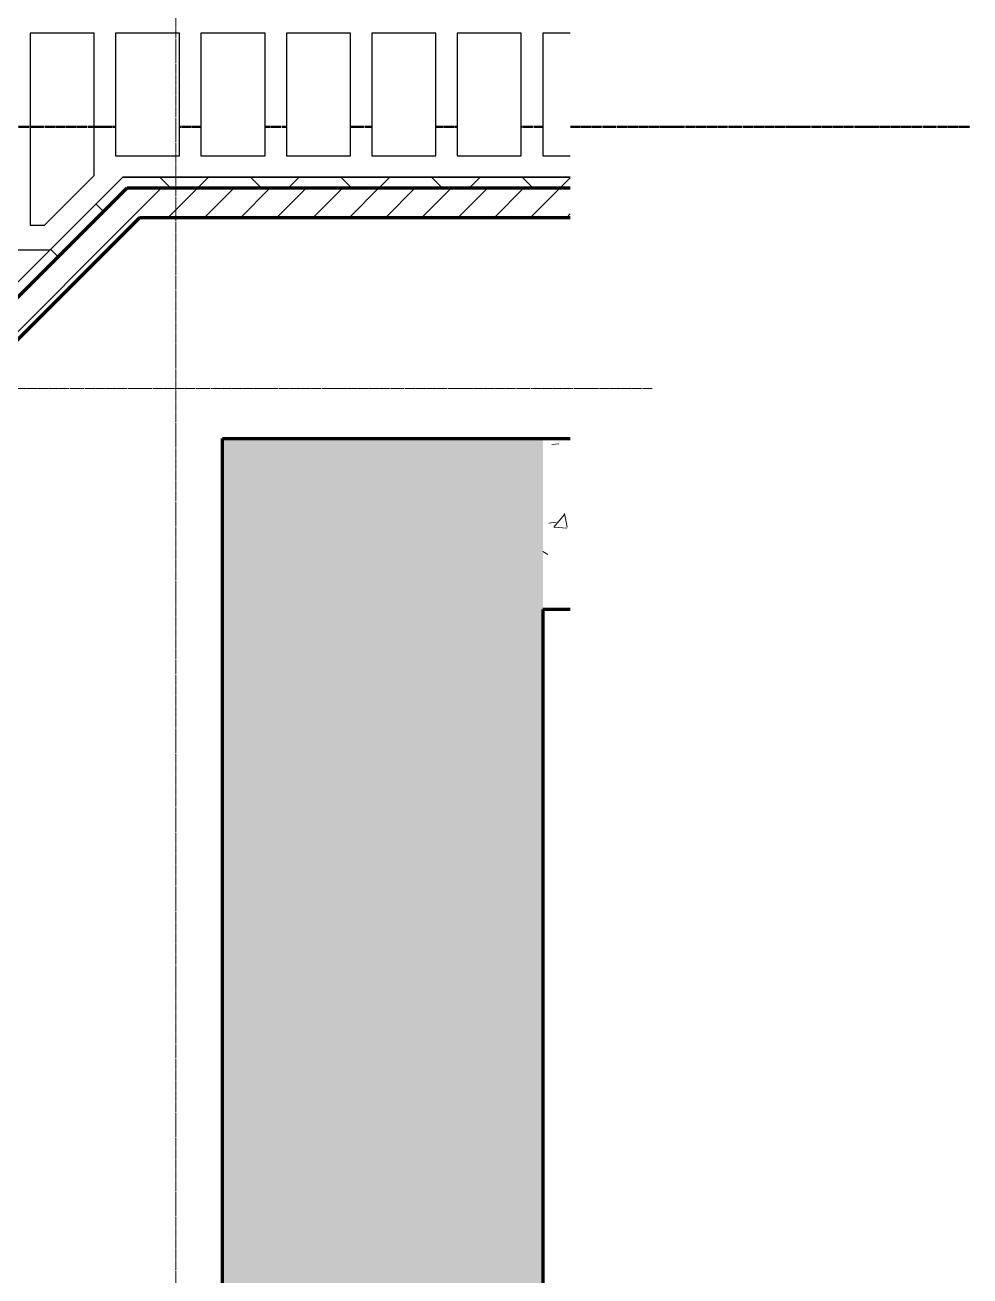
# Model space of a CAD drawing. Header units: millimetres. Extents: x -726012 to -647389, y -20772 to 18805.
# Drawn here: x -654748 to -650323, y -577 to 5282 of the extents above; entities that cross this region are included whole.
import ezdxf
from ezdxf.xclip import XClip

# ---------------------------------------------------------------- set-up
doc = ezdxf.new("R2010")
doc.units = ezdxf.units.MM
doc.header["$XCLIPFRAME"] = 0
doc.linetypes.add('DPA_Grid _ Level 100', pattern=[10, 5.5, -1.6, 1.3, -1.6])
doc.layers.add('000 - WIPEOUT', color=250, linetype='Continuous')
doc.layers.add('A11_ALU.SOLID SHEET', color=2, linetype='Continuous')
for name, color, linetype, lineweight in [('A-GLAZ-CURT', 2, 'Continuous', 9), ('A-WALL', 5, 'Continuous', 35), ('A-WALL-FNSH', 2, 'Continuous', 35), ('A-WALL-PATT', 1, 'Continuous', 35), ('G-ANNO-SECL', 3, 'Continuous', 9), ('S-GRID', 251, 'Continuous', 9)]:
    doc.layers.add(name, color=color, linetype=linetype, lineweight=lineweight)
pattern_1 = [(50, (0, 0), (728.7365, -63.7558), [76.2, -838.2]), (355, (0, 0), (-140.9716, 764.2276), [60.96, -670.56]), (100.451, (60.7, -5.3), (587.77, 700.46675), [64.76, -712.36]), (46.184, (0, 203.2), (1084.3162, -168.171), [114.3, -1257.3]), (96.636, (90.4, 189.2), (949.6099, 989.7098), [97.14, -1068.54]), (351.184, (0, 203.2), (949.6206, 989.7012), [91.44, -1005.84]), (21, (101.6, 152.4), (606.45787, -409.06057), [76.2, -838.2]), (326, (101.6, 152.4), (247.2083, 736.7529), [60.96, -670.56]), (71.451, (152.14, 118.3), (853.66825, 327.6855), [64.76, -712.36]), (37.5, (0, 0), (12.35469, 338.22012), [33.528, -628.904, 33.528, -647.192, -673.1]), (37.5, (0, 0), (12.35469, 338.22012), [-1343.152, 33.528, -639.572]), (7.5, (0, 0), (267.27887, 400.72213), [33.528, -354.584, 33.528, -613.664, -256.54]), (7.5, (0, 0), (267.27887, 400.72213), [-1035.304, 33.528, -223.012]), (327.5, (-226.57, 0), (542.36333, -22.91534), [33.528, -220.472, 33.528, -758.952, -1051.56]), (327.5, (-226.57, 0), (542.36333, -22.91534), [-1046.48, 33.528, -1018.032]), (317.5, (-328.17, 0), (592.51696, 101.7071), [33.528, -296.672, 33.528, -492.76, -746.76]), (317.5, (-328.17, 0), (592.51696, 101.7071), [-856.488, 33.528, -713.232])]
pattern_2 = [(45, (0, 0), (-84.852814, 84.852814), [])]
pattern_3 = [(45, (0, 0), (-212.13203, 212.13203), []), (135, (0, 0), (-212.13203, -212.13203), [])]

# ---------------------------------------------------------------- blocks, each defined once
blk = doc.blocks.new('PPLS-PP19_Custom Tile Pattern - Custom Tile Pattern-V252-4233-01 ENLARGED MULTI-PURPOSE LEVEL - REFLECTED CEILING PLAN - SHEET 4')
at = {"layer": 'A-GLAZ-CURT'}
for p, q in [((-300, 0), (87.9, 0)), ((87.9, 0), (-300, 0)), ((-293.1, 0), (-275.8, 0)), ((-275.8, 0), (-293.1, 0)), ((-222.3, 0), (-205, 0)), ((-205, 0), (-222.3, 0)), ((-300, -50), (87.9, -50)), ((87.9, -50), (-300, -50))]:
    blk.add_line(p, q, dxfattribs=at)
at = {"layer": 'A-GLAZ-CURT', "flags": 128}
for points in [[(-300, 0), (-291.6, 0), (-283.3, 0), (-275.2, 0), (-267.3, 0), (-259.5, 0), (-251.8, 0), (-244.2, 0), (-236.7, 0), (-229.4, 0), (-222.1, 0), (-214.8, 0), (-207.7, 0), (-200.8, 0), (-194, 0), (-187.5, 0), (-181.4, 0), (-175.6, 0), (-170.3, 0), (-165.6, 0), (-162, 0), (-159.5, 0), (-157.5, 0), (-154.5, 0), (-149.4, 0), (-141.8, 0), (-132.8, 0), (-126.1, 0)], [(-185.4, 0), (-190.4, 0), (-196.4, 0), (-202.6, 0), (-209, 0), (-215.7, 0), (-222.6, 0), (-229.7, 0), (-237, 0), (-244.4, 0), (-252, 0), (-259.7, 0), (-267.5, 0), (-275.5, 0), (-283.6, 0), (-291.7, 0), (-300, 0)], [(-125.2, 0), (-128.5, 0), (-134.2, 0), (-140, 0), (-145.5, 0), (-150.6, 0), (-155.5, 0), (-160.3, 0), (-164.9, 0), (-169.6, 0), (-174.5, 0), (-179.5, 0), (-184.8, 0)]]:
    blk.add_lwpolyline(points, dxfattribs=at)
at = {"layer": 'A-GLAZ-CURT'}
for points, knots in [([(-300, 0), (-284.7, 0), (-236.6, 0), (-174.6, 0), (-130, 0), (-110.8, 0), (-99.5, 0), (-91.5, 0)], [-5323.127839, -5323.127839, -5323.127839, -5323.127839, -4502.809032, -2700.551212, -1002.059161, -460.363443, 0, 0, 0, 0]), ([(-117.1, 0), (-122.7, 0), (-150.7, 0), (-202.7, 0), (-262.6, 0), (-294.5, 0), (-300, 0)], [-17676.215765, -17676.215765, -17676.215765, -17676.215765, -17136.203329, -15131.813646, -13729.592194, -13439.944408, -13439.944408, -13439.944408, -13439.944408]), ([(-137.9, 0), (-140.6, 0), (-147.7, 0), (-147.7, 0), (-158.7, 0), (-174, 0), (-185.6, 0), (-209.8, 0), (-232, 0), (-255.2, 0), (-262.6, 0), (-264.9, 0), (-265.4, 0)], [-3187.727384, -3187.727384, -3187.727384, -3187.727384, -2919.378265, -2477.344047, -2237.412286, -2029.680487, -1755.085331, -1400.429864, -858.079193, -543.655514, -208.940337, 0, 0, 0, 0]), ([(-258.6, 0), (-257.9, 0), (-254.3, 0), (-241.2, 0), (-226, 0), (-213.1, 0), (-200.2, 0), (-191.7, 0), (-186.1, 0), (-185.9, 0)], [-5722.54675, -5722.54675, -5722.54675, -5722.54675, -5657.471696, -5413.335975, -5017.494783, -4832.723979, -4666.091899, -4349.945572, -4339.918005, -4339.918005, -4339.918005, -4339.918005]), ([(-133.8, 0), (-135.5, 0), (-137.8, 0), (-149.3, 0), (-162, 0), (-177.9, 0), (-199.5, 0), (-216.6, 0), (-231.3, 0), (-233.5, 0), (-234, 0)], [-2731.647847, -2731.647847, -2731.647847, -2731.647847, -2418.507304, -2308.929706, -2113.765672, -1763.376603, -1422.553702, -978.033455, -846.069444, -682.911962, -682.911962, -682.911962, -682.911962]), ([(-233.5, 0), (-233.4, 0), (-232.4, 0), (-230.7, 0), (-225.3, 0), (-223.6, 0)], [-455.274641, -455.274641, -455.274641, -455.274641, -440.605512, -119.536984, 0, 0, 0, 0]), ([(-223.6, 0), (-219.4, 0), (-206.5, 0), (-194, 0), (-186.4, 0)], [-5463.295695, -5463.295695, -5463.295695, -5463.295695, -5161.076232, -4755.090697, -4755.090697, -4755.090697, -4755.090697]), ([(-185.5, 0), (-180.4, 0), (-169, 0), (-152.1, 0), (-136.8, 0), (-127.3, 0), (-124.2, 0), (-123.4, 0), (-123.3, 0)], [-4739.070012, -4739.070012, -4739.070012, -4739.070012, -4465.409639, -4149.119819, -3839.893365, -3647.167523, -3488.92562, -3439.852845, -3439.852845, -3439.852845, -3439.852845]), ([(-185.4, 0), (-179.8, 0), (-171.3, 0), (-158.7, 0), (-157.2, 0)], [-4330.938907, -4330.938907, -4330.938907, -4330.938907, -4000.813434, -3840.635403, -3840.635403, -3840.635403, -3840.635403]), ([(-152.3, 0), (-151, 0), (-147.7, 0), (-143.6, 0), (-138.6, 0)], [-3494.978217, -3494.978217, -3494.978217, -3494.978217, -3371.022232, -3227.460399, -3227.460399, -3227.460399, -3227.460399]), ([(-118.8, 0), (-121.9, 0), (-126.3, 0), (-137, 0), (-147.5, 0), (-150, 0), (-150.6, 0)], [-5938.474035, -5938.474035, -5938.474035, -5938.474035, -5700.061948, -5508.838257, -5298.784692, -5196.16478, -5196.16478, -5196.16478, -5196.16478]), ([(-150.3, 0), (-150.1, 0), (-147.7, 0), (-142.6, 0), (-127.3, 0), (-107.3, 0), (-90.4, 0), (-75.3, 0), (-68.4, 0), (-65.1, 0), (-63.6, 0)], [-4948.728362, -4948.728362, -4948.728362, -4948.728362, -4883.323924, -4440.880425, -4054.690705, -3793.097032, -3402.597032, -3144.956779, -3050.982048, -2969.237017, -2969.237017, -2969.237017, -2969.237017]), ([(-117.1, 0), (-124.1, 0), (-134.2, 0), (-147.7, 0), (-149.1, 0)], [-6850.044258, -6850.044258, -6850.044258, -6850.044258, -6449.282163, -6277.220794, -6277.220794, -6277.220794, -6277.220794]), ([(-148.2, 0), (-146.9, 0), (-140.1, 0), (-137.3, 0), (-133.9, 0), (-128.8, 0), (-126.5, 0)], [-6162.058746, -6162.058746, -6162.058746, -6162.058746, -6017.569127, -5560.701257, -5364.112219, -5231.017328, -5231.017328, -5231.017328, -5231.017328]), ([(-117.1, 0), (-120.3, 0), (-127.5, 0), (-139, 0), (-146.1, 0), (-146.9, 0)], [-1113.602023, -1113.602023, -1113.602023, -1113.602023, -945.742622, -741.901385, -489.130243, -489.130243, -489.130243, -489.130243]), ([(-146.7, 0), (-146.6, 0), (-145.5, 0), (-135.7, 0), (-128.3, 0), (-125.2, 0)], [-420.34245, -420.34245, -420.34245, -420.34245, -406.956646, -290.263673, 0, 0, 0, 0]), ([(-127.4, 0), (-131.6, 0), (-133.2, 0), (-134.1, 0), (-134.1, 0)], [-8540.990293, -8540.990293, -8540.990293, -8540.990293, -8266.114998, -8246.473386, -8246.473386, -8246.473386, -8246.473386]), ([(-134.1, 0), (-133.3, 0), (-130.3, 0), (-117.3, 0), (-92, 0), (-74, 0), (-62.7, 0), (-60.4, 0), (-60, 0)], [-7657.439573, -7657.439573, -7657.439573, -7657.439573, -7293.749979, -6839.55839, -6236.997189, -5713.340575, -5140.470607, -5006.787413, -5006.787413, -5006.787413, -5006.787413]), ([(-120.1, 0), (-120.1, 0), (-120.2, 0), (-121.3, 0), (-129.2, 0), (-133.8, 0)], [-2933.992132, -2933.992132, -2933.992132, -2933.992132, -2920.575025, -2840.280255, -2731.647847, -2731.647847, -2731.647847, -2731.647847]), ([(-118.2, 0), (-119.4, 0), (-122.1, 0), (-125.4, 0), (-127, 0), (-127.4, 0)], [-164.249813, -164.249813, -164.249813, -164.249813, -98.539552, -24.539552, 0, 0, 0, 0]), ([(-126.5, 0), (-122.4, 0), (-108.7, 0), (-86.7, 0), (-63.4, 0), (-54.4, 0), (-48.5, 0), (-30.8, 0), (-18, 0), (8.6, 0), (15, 0), (22.9, 0), (31, 0), (39, 0), (51.2, 0), (58.7, 0), (61.3, 0), (61.5, 0)], [-5231.017328, -5231.017328, -5231.017328, -5231.017328, -4994.692869, -4542.524482, -4008.285538, -3689.699207, -3546.54457, -3315.260113, -2864.387349, -2439.246196, -2084.094819, -1956.422387, -1818.904206, -1645.594513, -1443.202566, -1228.752106, -1120.932285, -1120.932285, -1120.932285, -1120.932285]), ([(-125.2, 0), (-124.9, 0), (-122, 0), (-113, 0), (-98.9, 0), (-85.3, 0), (-71.7, 0), (-65.9, 0), (-65.1, 0)], [-3362.7396, -3362.7396, -3362.7396, -3362.7396, -3342.215224, -3074.362186, -2902.289527, -2605.247022, -2322.099534, -2241.8264, -2241.8264, -2241.8264, -2241.8264]), ([(-122.1, 0), (-122, 0), (-121.7, 0), (-121.2, 0), (-120.9, 0)], [-3136.336417, -3136.336417, -3136.336417, -3136.336417, -3110.304437, -3035.164275, -3035.164275, -3035.164275, -3035.164275]), ([(-48.8, 0), (-51.6, 0), (-61.4, 0), (-81.2, 0), (-99.5, 0), (-114, 0), (-117.3, 0), (-118.8, 0)], [-1360.9003, -1360.9003, -1360.9003, -1360.9003, -1060.00838, -740.068933, -229.489605, -116.330425, 0, 0, 0, 0]), ([(-48.7, 0), (-52, 0), (-62.3, 0), (-85.2, 0), (-107.1, 0), (-116, 0), (-117.3, 0)], [-3271.917716, -3271.917716, -3271.917716, -3271.917716, -2842.901703, -2193.204658, -1433.981041, -1023.781236, -1023.781236, -1023.781236, -1023.781236]), ([(-49.5, 0), (-50.5, 0), (-59.9, 0), (-78.2, 0), (-102.7, 0), (-114.1, 0), (-116.7, 0)], [-8137.138066, -8137.138066, -8137.138066, -8137.138066, -8073.216054, -7508.296369, -7004.680444, -6858.444941, -6858.444941, -6858.444941, -6858.444941]), ([(-86.2, 0), (-91.4, 0), (-101.1, 0), (-111.8, 0), (-116.7, 0)], [-1681.3698, -1681.3698, -1681.3698, -1681.3698, -1374.161226, -1120.9132, -1120.9132, -1120.9132, -1120.9132]), ([(-116.6, 0), (-115.7, 0), (-114.3, 0), (-113.4, 0), (-113.4, 0)], [-656.999253, -656.999253, -656.999253, -656.999253, -394.672656, -330.879064, -330.879064, -330.879064, -330.879064]), ([(-72.9, 0), (-75.5, 0), (-87.5, 0), (-103.5, 0), (-116.3, 0)], [-19442.345229, -19442.345229, -19442.345229, -19442.345229, -18935.241197, -17701.573127, -17701.573127, -17701.573127, -17701.573127]), ([(-113.4, 0), (-113.4, 0), (-113.7, 0), (-115.2, 0), (-116.3, 0)], [-328.499627, -328.499627, -328.499627, -328.499627, -282.672656, -202.866915, -202.866915, -202.866915, -202.866915]), ([(-115.8, 0), (-115, 0), (-110.4, 0), (-96.8, 0), (-75, 0), (-59.1, 0), (-48.8, 0)], [-5724.064692, -5724.064692, -5724.064692, -5724.064692, -5430.283136, -5103.229623, -4799.173296, -4262.872371, -4262.872371, -4262.872371, -4262.872371]), ([(9.3, 0), (9.1, 0), (7.6, 0), (2.6, 0), (-12.2, 0), (-25.6, 0), (-40, 0), (-56.2, 0), (-75.6, 0), (-94, 0), (-112, 0), (-114.9, 0), (-115.6, 0)], [-2922.926651, -2922.926651, -2922.926651, -2922.926651, -2882.788014, -2720.818881, -2518.50168, -2125.455881, -1792.521578, -1466.981642, -1208.454564, -789.402658, -501.969187, -243.577221, -243.577221, -243.577221, -243.577221]), ([(-91.5, 0), (-90.1, 0), (-84.7, 0), (-77.4, 0), (-72.7, 0), (-72.6, 0), (-72.6, 0)], [-19832.387487, -19832.387487, -19832.387487, -19832.387487, -19753.885894, -19541.04734, -19478.625389, -19471.062469, -19471.062469, -19471.062469, -19471.062469]), ([(-64, 0), (-64.1, 0), (-72.5, 0), (-80.6, 0), (-86.2, 0)], [-2171.769325, -2171.769325, -2171.769325, -2171.769325, -2007.031671, -1681.3698, -1681.3698, -1681.3698, -1681.3698]), ([(-29, 0), (-34, 0), (-43.7, 0), (-56.4, 0), (-71.7, 0), (-77.8, 0), (-82.7, 0), (-83.3, 0), (-83.3, 0)], [-2680.714891, -2680.714891, -2680.714891, -2680.714891, -2413.671296, -2161.752162, -2006.592567, -1646.621388, -1424.436217, -1393.971743, -1393.971743, -1393.971743, -1393.971743]), ([(-83.3, 0), (-83.3, 0), (-82.9, 0), (-76.1, 0), (-63, 0), (-48.1, 0), (-36.5, 0), (-33.6, 0), (-29.9, 0), (-28.6, 0)], [-1393.4169, -1393.4169, -1393.4169, -1393.4169, -1353.722004, -1274.333717, -1073.56893, -651.549973, -296.515819, -83.513472, 0, 0, 0, 0]), ([(31.2, 0), (26, 0), (12, 0), (-16.9, 0), (-47.4, 0), (-65.8, 0), (-66.4, 0), (-66.4, 0)], [-4496.803627, -4496.803627, -4496.803627, -4496.803627, -4222.080604, -3745.412743, -2981.410125, -2542.574734, -2498.224237, -2498.224237, -2498.224237, -2498.224237]), ([(-66.4, 0), (-66.4, 0), (-63.6, 0), (-53.6, 0), (-34.4, 0), (-29.8, 0), (-29.2, 0)], [-2493.31794, -2493.31794, -2493.31794, -2493.31794, -2315.303971, -1809.437387, -963.711516, -666.19313, -666.19313, -666.19313, -666.19313]), ([(-63.6, 0), (-61.5, 0), (-57.4, 0), (-55.2, 0), (-51.1, 0), (-48.9, 0)], [-2969.237017, -2969.237017, -2969.237017, -2969.237017, -2851.217951, -2734.127174, -2598.08239, -2598.08239, -2598.08239, -2598.08239]), ([(-58.8, 0), (-58.4, 0), (-57.3, 0), (-54.8, 0), (-50.7, 0), (-49.8, 0)], [-4859.52896, -4859.52896, -4859.52896, -4859.52896, -4680.891996, -4469.85053, -4417.7536, -4417.7536, -4417.7536, -4417.7536]), ([(-51.8, 0), (-51.8, 0), (-51.8, 0), (-50.5, 0), (-49.5, 0)], [-632.814994, -632.814994, -632.814994, -632.814994, -627.965721, -515.928705, -515.928705, -515.928705, -515.928705]), ([(-48.8, 0), (-47.5, 0), (-45, 0), (-42.6, 0), (-41.8, 0)], [-4399.082008, -4399.082008, -4399.082008, -4399.082008, -4321.566175, -4270.495146, -4270.495146, -4270.495146, -4270.495146]), ([(-48.8, 0), (-46.8, 0), (-43.6, 0), (-40.8, 0), (-40.5, 0), (-40.4, 0)], [-2595.928576, -2595.928576, -2595.928576, -2595.928576, -2474.780881, -2410.990208, -2350.645972, -2350.645972, -2350.645972, -2350.645972]), ([(-36.3, 0), (-36.4, 0), (-37.3, 0), (-45, 0), (-45.7, 0), (-48.4, 0), (-48.8, 0)], [-1855.773136, -1855.773136, -1855.773136, -1855.773136, -1810.870157, -1672.078046, -1405.135169, -1361.46772, -1361.46772, -1361.46772, -1361.46772]), ([(-26.8, 0), (-27.8, 0), (-35.1, 0), (-43.1, 0), (-48.8, 0)], [-8718.362214, -8718.362214, -8718.362214, -8718.362214, -8532.293389, -8153.835447, -8153.835447, -8153.835447, -8153.835447]), ([(-48.8, 0), (-45, 0), (-32, 0), (-12.8, 0), (4.2, 0), (9.6, 0), (10.1, 0), (10.2, 0)], [-4262.601366, -4262.601366, -4262.601366, -4262.601366, -4065.652676, -3589.737505, -3285.047089, -3066.359526, -3044.715262, -3044.715262, -3044.715262, -3044.715262]), ([(-48.6, 0), (-47, 0), (-45.7, 0), (-40.2, 0), (-36.8, 0)], [-479.873637, -479.873637, -479.873637, -479.873637, -260.442412, 0, 0, 0, 0]), ([(-36.6, 0), (-36.6, 0), (-40.4, 0), (-42.9, 0), (-46.5, 0), (-48.5, 0)], [-4069.478503, -4069.478503, -4069.478503, -4069.478503, -3858.647035, -3538.256648, -3284.996266, -3284.996266, -3284.996266, -3284.996266]), ([(76.6, 0), (74.8, 0), (67.7, 0), (53.5, 0), (37, 0), (24.1, 0), (12.8, 0), (-2.9, 0), (-20.6, 0), (-32.8, 0), (-42.4, 0), (-47, 0), (-47.8, 0)], [-3095.572228, -3095.572228, -3095.572228, -3095.572228, -2950.589685, -2634.532728, -2313.748533, -2106.613311, -1925.670641, -1617.263037, -1290.787923, -1039.307308, -819.71621, -773.893057, -773.893057, -773.893057, -773.893057]), ([(-41.8, 0), (-39.9, 0), (-37.7, 0), (-36.9, 0), (-36.8, 0)], [-4270.495146, -4270.495146, -4270.495146, -4270.495146, -4161.040818, -4106.245333, -4106.245333, -4106.245333, -4106.245333]), ([(-36.8, 0), (-32.4, 0), (-19.2, 0), (8.8, 0), (43.4, 0), (70.9, 0), (82.1, 0), (83.7, 0)], [-6191.144455, -6191.144455, -6191.144455, -6191.144455, -5862.463379, -5340.621928, -4573.028122, -4094.177415, -3869.465285, -3869.465285, -3869.465285, -3869.465285]), ([(-36.3, 0), (-36.3, 0), (-34.7, 0), (-28.9, 0), (-27, 0), (-26.5, 0)], [-9150.272121, -9150.272121, -9150.272121, -9150.272121, -9057.163041, -8919.836787, -8834.607043, -8834.607043, -8834.607043, -8834.607043]), ([(19.6, 0), (14.1, 0), (1.2, 0), (-16.6, 0), (-34.8, 0), (-36, 0)], [-10225.048435, -10225.048435, -10225.048435, -10225.048435, -9884.23066, -9424.652049, -9182.880979, -9182.880979, -9182.880979, -9182.880979]), ([(-33.3, 0), (-33.3, 0), (-32.9, 0), (-31.2, 0), (-30.5, 0)], [-2415.024266, -2415.024266, -2415.024266, -2415.024266, -2357.633367, -2323.618664, -2323.618664, -2323.618664, -2323.618664]), ([(70.6, 0), (66.2, 0), (55.8, 0), (39.6, 0), (24.7, 0), (2.6, 0), (-17.8, 0), (-30.6, 0), (-31.8, 0), (-32, 0)], [-4647.237329, -4647.237329, -4647.237329, -4647.237329, -4326.416877, -4098.545751, -3766.694881, -3333.063701, -2994.501669, -2698.150104, -2614.070998, -2614.070998, -2614.070998, -2614.070998]), ([(-30.8, 0), (-30.7, 0), (-30, 0), (-23.5, 0), (-15.8, 0), (-15.2, 0)], [-54176.191683, -54176.191683, -54176.191683, -54176.191683, -54157.274271, -53749.15266, -53717.791567, -53717.791567, -53717.791567, -53717.791567]), ([(-30.5, 0), (-27.1, 0), (-17.8, 0), (6, 0), (22.1, 0), (37.4, 0), (45.9, 0), (57.8, 0), (64.5, 0), (72.7, 0), (75.2, 0), (76, 0), (76.2, 0)], [-2323.618664, -2323.618664, -2323.618664, -2323.618664, -2142.497158, -1716.209403, -1206.526904, -1089.329421, -901.315459, -753.071572, -495.328968, -421.953223, -334.951786, -290.452333, -290.452333, -290.452333, -290.452333]), ([(-13, 0), (-14.4, 0), (-17.7, 0), (-26, 0), (-29.5, 0), (-30.2, 0)], [-55207.591944, -55207.591944, -55207.591944, -55207.591944, -54789.006179, -54461.685999, -54290.791712, -54290.791712, -54290.791712, -54290.791712]), ([(-29, 0), (-28.7, 0), (-27.4, 0), (-24.5, 0), (-22.6, 0)], [-166.548282, -166.548282, -166.548282, -166.548282, -102.06493, 0, 0, 0, 0]), ([(8.3, 0), (8.2, 0), (7.2, 0), (0.3, 0), (-13.9, 0), (-24.9, 0), (-29, 0)], [-3574.286521, -3574.286521, -3574.286521, -3574.286521, -3526.962355, -3285.499107, -2903.012179, -2680.714891, -2680.714891, -2680.714891, -2680.714891]), ([(-28.6, 0), (-26.9, 0), (-20.3, 0), (-11.5, 0), (2.1, 0), (13.2, 0), (21.2, 0), (24.6, 0), (24.7, 0), (24.7, 0)], [-5361.429781, -5361.429781, -5361.429781, -5361.429781, -5261.36855, -5050.479954, -4785.90057, -4596.498881, -4445.288762, -4384.376941, -4376.041937, -4376.041937, -4376.041937, -4376.041937]), ([(-22.6, 0), (-20.3, 0), (-17, 0), (-11.4, 0), (-7.7, 0), (-6.6, 0), (-6.4, 0)], [-56468.192263, -56468.192263, -56468.192263, -56468.192263, -56344.022017, -56303.229861, -56166.290093, -56124.392176, -56124.392176, -56124.392176, -56124.392176]), ([(-15.2, 0), (-13.1, 0), (7.5, 0), (42.8, 0), (71.5, 0), (86.9, 0), (87.9, 0)], [-461.142613, -461.142613, -461.142613, -461.142613, -429.606584, -390.253598, -346.313304, -343.186341, -343.186341, -343.186341, -343.186341]), ([(-6.5, 0), (-6.7, 0), (-7.2, 0), (-7.6, 0), (-7.8, 0)], [-56009.792147, -56009.792147, -56009.792147, -56009.792147, -55949.290093, -55895.192118, -55895.192118, -55895.192118, -55895.192118]), ([(-2.6, 0), (-2.5, 0), (-1.2, 0), (4.9, 0), (16, 0), (22.5, 0), (24.5, 0)], [-226.825321, -226.825321, -226.825321, -226.825321, -220.269177, -206.416616, -198.214427, -187.717507, -187.717507, -187.717507, -187.717507]), ([(87.7, 0), (77.9, 0), (60.3, 0), (35.8, 0), (12, 0), (3.1, 0), (-1.7, 0), (-2.3, 0)], [-359.791889, -359.791889, -359.791889, -359.791889, -330.153101, -307.516438, -285.83788, -246.234814, -234.646884, -234.646884, -234.646884, -234.646884]), ([(18.8, 0), (17.9, 0), (14.3, 0), (10.8, 0), (9.6, 0)], [-4170.000941, -4170.000941, -4170.000941, -4170.000941, -4080.000647, -3772.857994, -3772.857994, -3772.857994, -3772.857994]), ([(18.2, 0), (19.1, 0), (24.3, 0), (25.7, 0), (26.1, 0)], [-5700.113719, -5700.113719, -5700.113719, -5700.113719, -5554.232259, -5302.431367, -5302.431367, -5302.431367, -5302.431367]), ([(24.7, 0), (24.5, 0), (22.4, 0), (20.6, 0), (19.5, 0)], [-4368.572414, -4368.572414, -4368.572414, -4368.572414, -4306.476363, -4195.860886, -4195.860886, -4195.860886, -4195.860886]), ([(87.7, 0), (86.1, 0), (82.2, 0), (74.4, 0), (62.3, 0), (51.8, 0), (43.8, 0), (29.5, 0), (22.2, 0), (20.2, 0), (19.8, 0)], [-7290.843129, -7290.843129, -7290.843129, -7290.843129, -7135.649961, -6924.452779, -6738.82075, -6548.303034, -6314.283804, -6135.05769, -5972.647715, -5918.449129, -5918.449129, -5918.449129, -5918.449129]), ([(30.8, 0), (29.3, 0), (25.6, 0), (21.9, 0), (19.8, 0)], [-10462.034656, -10462.034656, -10462.034656, -10462.034656, -10363.088938, -10229.544997, -10229.544997, -10229.544997, -10229.544997]), ([(27.4, 0), (27.9, 0), (29.5, 0), (38.1, 0), (53.4, 0), (71.7, 0), (84.8, 0), (85.5, 0), (87.1, 0), (87.2, 0)], [-5037.309798, -5037.309798, -5037.309798, -5037.309798, -4887.603822, -4705.298446, -4353.683244, -3960.84581, -3759.045785, -3336.541051, -3314.019604, -3314.019604, -3314.019604, -3314.019604]), ([(27.9, 0), (29.1, 0), (33.4, 0), (48.4, 0), (67.2, 0), (81.3, 0), (87.9, 0)], [-147.777612, -147.777612, -147.777612, -147.777612, -135.792042, -118.513713, -97.899267, -78.306008, -78.306008, -78.306008, -78.306008]), ([(53.2, 0), (53.1, 0), (52.2, 0), (45, 0), (36.5, 0), (30.8, 0)], [-622.740158, -622.740158, -622.740158, -622.740158, -566.066452, -360.610861, 0, 0, 0, 0]), ([(87.9, 0), (81.7, 0), (70.8, 0), (57.8, 0), (46.5, 0), (41.2, 0), (36, 0), (35.5, 0), (35.5, 0)], [-380.229476, -380.229476, -380.229476, -380.229476, -357.622665, -341.267687, -334.000314, -326.15566, -319.318397, -317.489778, -317.489778, -317.489778, -317.489778]), ([(36.3, 0), (37.8, 0), (48.8, 0), (64.1, 0), (79, 0), (87.9, 0)], [-314.598523, -314.598523, -314.598523, -314.598523, -305.899624, -287.17622, -252.342486, -252.342486, -252.342486, -252.342486]), ([(61.5, 0), (61.5, 0), (61.2, 0), (54.6, 0), (53.7, 0), (53.6, 0)], [-1113.311073, -1113.311073, -1113.311073, -1113.311073, -1096.402191, -891.204116, -747.28819, -747.28819, -747.28819, -747.28819]), ([(76.2, 0), (75.6, 0), (73.6, 0), (71, 0), (70.6, 0)], [-193.634889, -193.634889, -193.634889, -193.634889, -31.537676, 0, 0, 0, 0])]:
    blk.add_open_spline(points, degree=3, knots=knots, dxfattribs=at)
for points in [[(-49.2, 0), (-50.6, 0), (-51.6, 0), (-51.8, 0)], [(-39.8, 0), (-39.1, 0), (-38.1, 0), (-37.4, 0)], [(19.5, 0), (18.9, 0), (18.5, 0), (18.2, 0)], [(24.5, 0), (25.2, 0), (25.7, 0), (26, 0)], [(88, 0), (69.2, 0), (50.2, 0), (31.2, 0)], [(80.3, 0), (79.6, 0), (78.3, 0), (76.6, 0)], [(84.1, 0), (83.5, 0), (82.4, 0), (81.7, 0)]]:
    blk.add_open_spline(points, degree=3, dxfattribs=at)
blk = doc.blocks.new('*U885')
at = {"layer": 'A-GLAZ-CURT'}
blk.add_blockref('PPLS-PP19_Custom Tile Pattern - Custom Tile Pattern-V252-4233-01 ENLARGED MULTI-PURPOSE LEVEL - REFLECTED CEILING PLAN - SHEET 4', (24000, 12110.4), dxfattribs=at)
blk = doc.blocks.new('*U1254')
at = {"color": 3}
for points in [[(-287.5, 6350), (287.5, 6350), (287.5, 6050), (-287.5, 6050)], [(-287.5, 5950), (287.5, 5950), (287.5, 5650), (-287.5, 5650)], [(-287.5, 5550), (287.5, 5550), (287.5, 5250), (-287.5, 5250)], [(-287.5, 5150), (287.5, 5150), (287.5, 4850), (-287.5, 4850)], [(-287.5, 4750), (287.5, 4750), (287.5, 4450), (-287.5, 4450)], [(-287.5, 4350), (287.5, 4350), (287.5, 4050), (-287.5, 4050)]]:
    blk.add_wipeout(points, dxfattribs=at).dxf.layer = '000 - WIPEOUT'
at = {"layer": 'A11_ALU.SOLID SHEET', "color": 0, "linetype": 'ByBlock'}
for points in [[(-287.5, 6050), (287.5, 6050), (287.5, 6350), (-287.5, 6350)], [(-287.5, 5650), (287.5, 5650), (287.5, 5950), (-287.5, 5950)], [(-287.5, 5250), (287.5, 5250), (287.5, 5550), (-287.5, 5550)], [(-287.5, 4850), (287.5, 4850), (287.5, 5150), (-287.5, 5150)], [(-287.5, 4450), (287.5, 4450), (287.5, 4750), (-287.5, 4750)], [(-287.5, 4050), (287.5, 4050), (287.5, 4350), (-287.5, 4350)]]:
    blk.add_lwpolyline(points, close=True, dxfattribs=at)
blk = doc.blocks.new('*U1287')
blk.add_lwpolyline([(21173.4, -580), (28210, -580), (28210, -6850), (45954.2, -6850), (45954.2, 600), (82995.1, 600), (83086.5, 650), (90052, 650), (90392, 990), (103159.2, 990), (103159.2, 4990), (21173.4, 4990), (21173.4, 3485.5), (21203.4, 3485.5), (21203.4, 925.5), (21173.4, 925.5), (21173.4, -580)])
at = {"layer": 'A11_ALU.SOLID SHEET', "linetype": 'ByBlock'}
blk.add_lwpolyline([(90258.5, 1665), (89958.5, 1665), (89958.5, 765), (90025.6, 765), (90258.5, 997.9)], close=True, dxfattribs=at)
at = {"layer": 'A11_ALU.SOLID SHEET', "color": 0, "linetype": 'ByBlock', "rotation": 90}
blk.add_blockref('*U1254', (96708.5, 1377.5), dxfattribs=at)
blk = doc.blocks.new('*U1069')
at = {"layer": 'S-GRID', "linetype": 'DPA_Grid _ Level 100'}
for p, q in [((22240, -12746.5), (22240, 25446.8)), ((24470.7, 11120.4), (-48391.9, 11120.4))]:
    blk.add_line(p, q, dxfattribs=at)

msp = doc.modelspace()

# ---------------------------------------------------------------- hatches: boundary and pattern name
at = {"layer": 'A-WALL-PATT', "lineweight": 9}
h = msp.add_hatch(dxfattribs=at)
h.set_pattern_fill('FP_3', color=256, style=0, pattern_type=2)
h.set_pattern_definition(pattern_3)
h.paths.add_polyline_path([(-655402.4, 3386.3), (-654219.7, 4569), (-654290.4, 4569), (-655402.4, 3457)])
h = msp.add_hatch(dxfattribs=at)
h.set_pattern_fill('FP_2', color=256, style=0, pattern_type=2)
h.set_pattern_definition(pattern_2)
h.paths.add_polyline_path([(-652194.5, 4379), (-652194.5, 4519), (-654269.7, 4519), (-654409.7, 4379), (-653287.8, 4379)])
h = msp.add_hatch(dxfattribs=at)
h.set_pattern_fill('FP_3', color=256, style=0, pattern_type=2)
h.set_pattern_definition(pattern_3)
h.paths.add_polyline_path([(-652194.5, 4519), (-652194.5, 4569), (-654219.7, 4569), (-654269.7, 4519), (-652262.8, 4519)])
h = msp.add_hatch(dxfattribs=at)
h.set_pattern_fill('FP_2', color=256, style=0, pattern_type=2)
h.set_pattern_definition(pattern_2)
h.paths.add_polyline_path([(-655402.4, 3188.3), (-654211.7, 4379), (-654409.7, 4379), (-655402.4, 3386.3)])
h = msp.add_hatch(dxfattribs=at)
h.set_pattern_fill('FP_1', color=256, style=0, pattern_type=2)
h.set_pattern_definition(pattern_1)
h.paths.add_polyline_path([(-653822.4, -20033), (-652322.4, -20033), (-652322.4, 3344.8), (-653822.4, 3344.8), (-653822.4, -18533)])
h = msp.add_hatch(dxfattribs=at)
h.set_pattern_fill('FP_1', color=256, style=0, pattern_type=2)
h.set_pattern_definition(pattern_1)
h.paths.add_polyline_path([(-652194.5, 2544.8), (-652194.5, 3344.8), (-652322.4, 3344.8), (-652322.4, 2544.8)])

# ---------------------------------------------------------------- linework, layer by layer
at = {"layer": 'A-WALL', "color": 7, "lineweight": 70}
for p, q in [((-654409.7, 4379), (-654269.7, 4519)), ((-654269.7, 4519), (-652194.5, 4519)), ((-654211.7, 4379), (-655402.4, 3188.3)), ((-655402.4, 3386.3), (-654409.7, 4379)), ((-652194.5, 4379), (-654211.7, 4379)), ((-653822.4, -18533), (-653822.4, 3344.8)), ((-653822.4, 3344.8), (-652322.4, 3344.8)), ((-652322.4, 3344.8), (-652194.5, 3344.8)), ((-652194.5, 2544.8), (-652322.4, 2544.8)), ((-652322.4, 2544.8), (-652322.4, -20033))]:
    msp.add_line(p, q, dxfattribs=at)
at = {"layer": 'A-WALL-FNSH', "color": 250}
for p, q in [((-655402.4, 3457), (-654290.4, 4569)), ((-654269.7, 4519), (-655402.4, 3386.3)), ((-654290.4, 4569), (-654219.7, 4569)), ((-652194.5, 4519), (-654269.7, 4519)), ((-654219.7, 4569), (-652194.5, 4569))]:
    msp.add_line(p, q, dxfattribs=at)
at = {"layer": 'G-ANNO-SECL', "linetype": 'DPA_Grid _ Level 100', "lineweight": 50}
msp.add_line((-658834.5, 4804.7), (-650323, 4804.7), dxfattribs=at)

# ---------------------------------------------------------------- block references
msp.add_blockref('*U885', (-676282.4, -7541.4))

# ---------------------------------------------------------------- next in the draw order: block references
at = {"layer": 'A11_ALU.SOLID SHEET'}
ref = msp.add_blockref('*U1287', (-744682.4, 3579), dxfattribs=at)
XClip(ref).set_block_clipping_path([(22516.8245944298, -23612.0000696909), (92487.8891097467, 7199.9972603897)])

# ---------------------------------------------------------------- next in the draw order: block references
msp.add_blockref('*U1069', (-676282.4, -7541.4))

doc.saveas('drawing.dxf')
